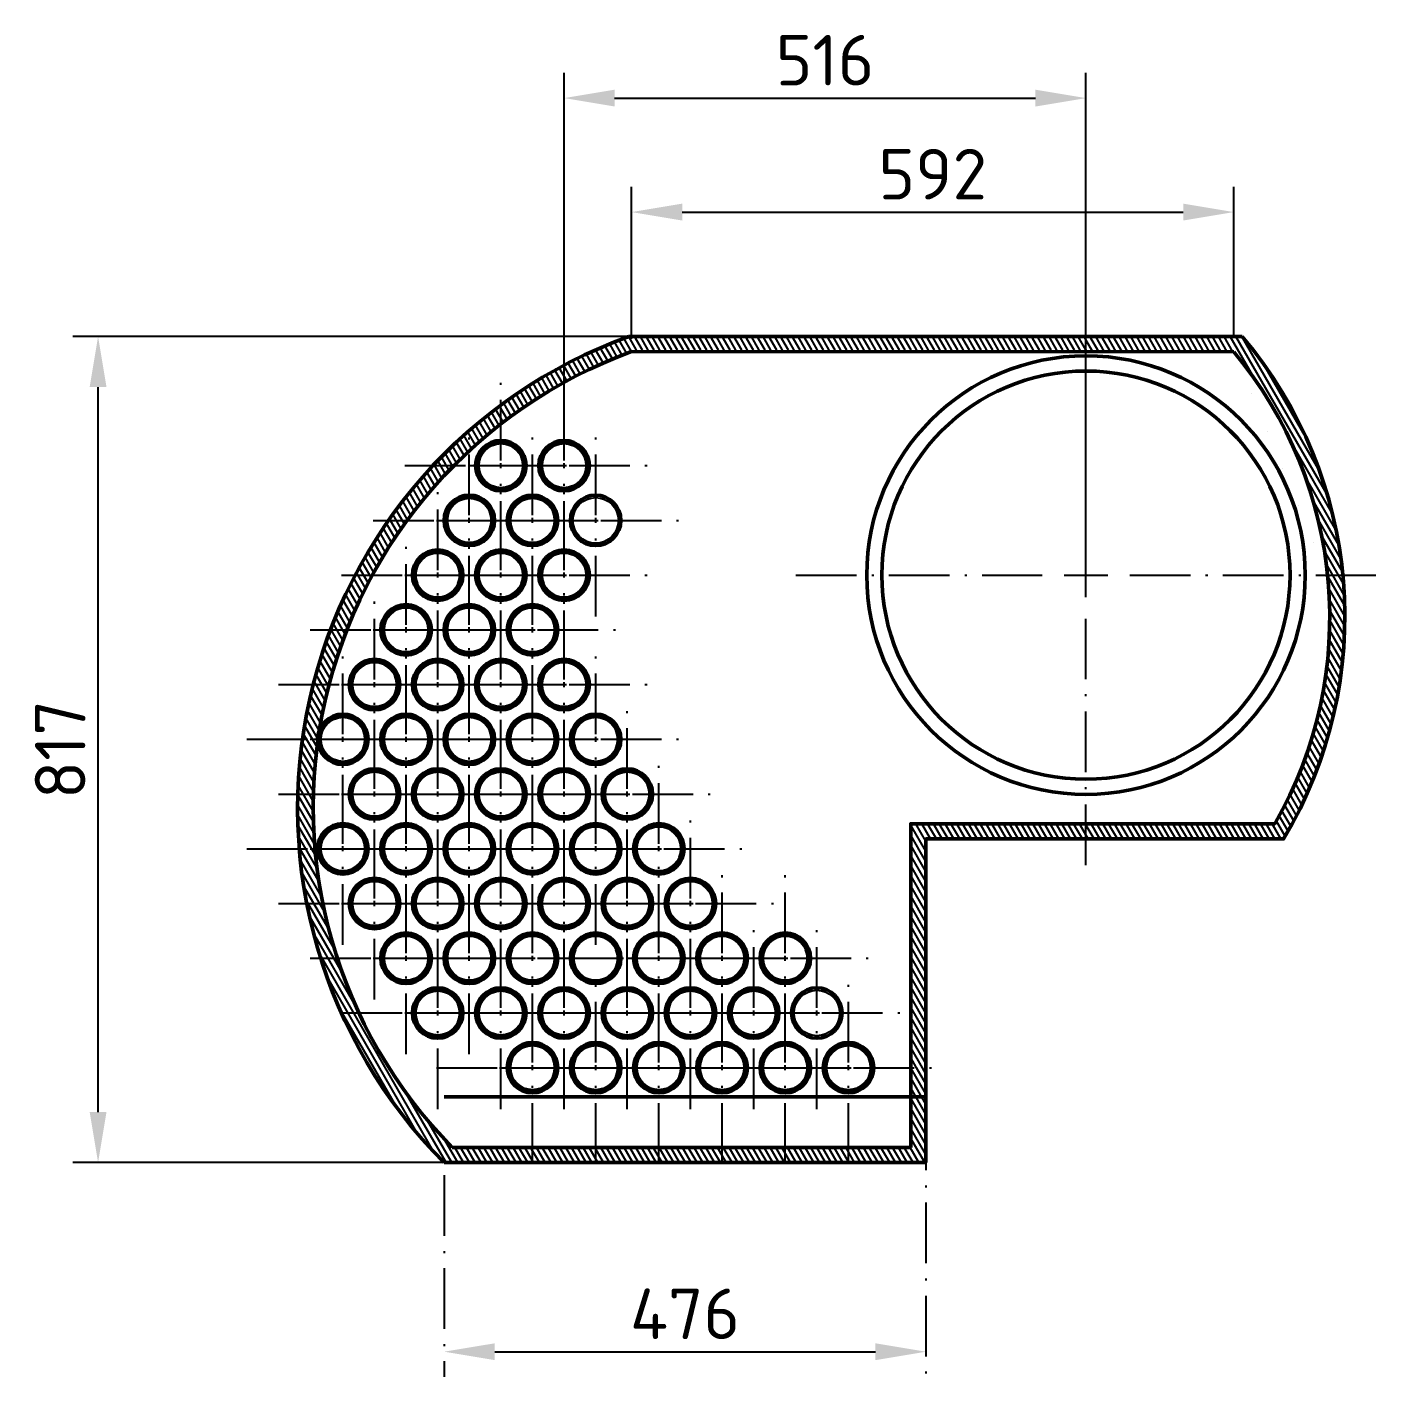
# Paper-space layout 'Layout1' of a CAD drawing. Header units: millimetres. Extents: x 198 to 1020, y 107 to 694.
# Drawn here: x 339.1 to 405.8, y 409.3 to 476.1 of the extents above; entities that cross this region are included whole.
import ezdxf

# ---------------------------------------------------------------- set-up
doc = ezdxf.new("R2010")
doc.units = ezdxf.units.MM
doc.header["$LTSCALE"] = 0.25
doc.linetypes.add('ACAD_ISO10W100', pattern=[18, 12, -3, 0, -3])
for name, color, linetype, lineweight in [('Center', 200, 'ACAD_ISO10W100', 25), ('Chu cai', 90, 'Continuous', 25), ('Dam', 7, 'Continuous', 50), ('NET 05', 130, 'Continuous', 50), ('NET MANH', 5, 'Continuous', 25), ('NET05', 7, 'Continuous', 50)]:
    doc.layers.add(name, color=color, linetype=linetype, lineweight=lineweight)
doc.styles.add('style2', font='isocpeur.ttf', dxfattribs={"height": 2.5})
doc.dimstyles.new('ISO-25 1 20', dxfattribs={"dimtxt": 2.5, "dimasz": 2.5, "dimexe": 1.25, "dimexo": 0.625, "dimtad": 1, "dimtoh": 1, "dimlfac": 20, "dimtxsty": 'style2', "dimcen": 2.5, "dimadec": 0, "dimazin": 0, "dimtfac": 1, "dimtmove": 0, "dimatfit": 3, "dimfxl": 1, "dimlwd": -1, "dimarcsym": 0})
pattern_1 = [(120, (922.4601, 392.8445), (-0.21650635, -0.125), [])]

# ---------------------------------------------------------------- blocks, each defined once
blk = doc.blocks.new('*U374')
at = {"layer": 'Center', "color": 0, "transparency": 16777216}
for p, q in [((0, 2.168), (0, 14.341)), ((-14.341, 0), (-2.168, 0)), ((2.168, 0), (14.341, 0)), ((0, -14.341), (0, -2.168))]:
    blk.add_line(p, q, dxfattribs=at)
at = {"layer": 'Center', "color": 0, "linetype": 'Continuous', "transparency": 16777216}
for p, q in [((0, -1.084), (0, 1.084)), ((-1.084, 0), (1.084, 0))]:
    blk.add_line(p, q, dxfattribs=at)
blk = doc.blocks.new('*U375')
at = {"layer": 'Center', "color": 0, "linetype": 'ACAD_ISO10W100', "transparency": 16777216}
for p, q in [((0, 0.25), (0, 4.75)), ((-4.75, 0), (-0.25, 0)), ((0.25, 0), (4.75, 0)), ((0, -4.75), (0, -0.25))]:
    blk.add_line(p, q, dxfattribs=at)
at = {"layer": 'Center', "color": 0, "linetype": 'Continuous', "transparency": 16777216}
for p, q in [((-0.125, 0), (0.125, 0)), ((0, -0.125), (0, 0.125))]:
    blk.add_line(p, q, dxfattribs=at)
blk = doc.blocks.new('*D495')
at = {"layer": 'Chu cai', "color": 0, "lineweight": -2}
for p, q in [((365.638, 454.989), (365.638, 473.789)), ((391.444, 449.576), (391.444, 473.789))]:
    blk.add_line(p, q, dxfattribs=at)
at = {"layer": 'Chu cai', "color": 0}
blk.add_line((368.138, 472.539), (388.944, 472.539), dxfattribs=at)
for points in [[(368.138, 472.955), (368.138, 472.122), (365.638, 472.539)], [(388.944, 472.955), (388.944, 472.122), (391.444, 472.539)]]:
    blk.add_solid(points, dxfattribs=at)
at = {"layer": 'Chu cai', "color": 0, "insert": (378.541, 474.414), "char_height": 2.5, "attachment_point": 5, "style": 'style2'}
blk.add_mtext('516', dxfattribs=at)
blk = doc.blocks.new('*D496')
at = {"layer": 'Chu cai', "color": 0, "lineweight": -2}
for p, q in [((368.977, 460.631), (368.977, 468.152)), ((398.755, 460.7), (398.755, 468.152))]:
    blk.add_line(p, q, dxfattribs=at)
at = {"layer": 'Chu cai', "color": 0}
blk.add_line((371.477, 466.902), (396.255, 466.902), dxfattribs=at)
for points in [[(371.477, 467.319), (371.477, 466.486), (368.977, 466.902)], [(396.255, 467.319), (396.255, 466.486), (398.755, 466.902)]]:
    blk.add_solid(points, dxfattribs=at)
at = {"layer": 'Chu cai', "color": 0, "insert": (383.866, 468.777), "char_height": 2.5, "attachment_point": 5, "style": 'style2'}
blk.add_mtext('592', dxfattribs=at)
blk = doc.blocks.new('*U414')
at = {"layer": 'Center', "color": 0, "linetype": 'ACAD_ISO10W100', "transparency": 16777216}
for p, q in [((0, 0.25), (0, 4.75)), ((-4.75, 0), (-0.25, 0)), ((0.25, 0), (4.75, 0)), ((0, -4.75), (0, -0.25))]:
    blk.add_line(p, q, dxfattribs=at)
at = {"layer": 'Center', "color": 0, "linetype": 'Continuous', "transparency": 16777216}
for p, q in [((-0.125, 0), (0.125, 0)), ((0, -0.125), (0, 0.125))]:
    blk.add_line(p, q, dxfattribs=at)
blk = doc.blocks.new('*U398')
at = {"layer": 'Center', "color": 0, "linetype": 'ACAD_ISO10W100', "transparency": 16777216}
for p, q in [((0, 0.25), (0, 4.75)), ((-4.75, 0), (-0.25, 0)), ((0.25, 0), (4.75, 0)), ((0, -4.75), (0, -0.25))]:
    blk.add_line(p, q, dxfattribs=at)
at = {"layer": 'Center', "color": 0, "linetype": 'Continuous', "transparency": 16777216}
for p, q in [((-0.125, 0), (0.125, 0)), ((0, -0.125), (0, 0.125))]:
    blk.add_line(p, q, dxfattribs=at)
blk = doc.blocks.new('*U399')
at = {"layer": 'Center', "color": 0, "linetype": 'ACAD_ISO10W100', "transparency": 16777216}
for p, q in [((0, 0.25), (0, 4.75)), ((-4.75, 0), (-0.25, 0)), ((0.25, 0), (4.75, 0)), ((0, -4.75), (0, -0.25))]:
    blk.add_line(p, q, dxfattribs=at)
at = {"layer": 'Center', "color": 0, "linetype": 'Continuous', "transparency": 16777216}
for p, q in [((-0.125, 0), (0.125, 0)), ((0, -0.125), (0, 0.125))]:
    blk.add_line(p, q, dxfattribs=at)
blk = doc.blocks.new('*U400')
at = {"layer": 'Center', "color": 0, "linetype": 'ACAD_ISO10W100', "transparency": 16777216}
for p, q in [((0, 0.25), (0, 4.75)), ((-4.75, 0), (-0.25, 0)), ((0.25, 0), (4.75, 0)), ((0, -4.75), (0, -0.25))]:
    blk.add_line(p, q, dxfattribs=at)
at = {"layer": 'Center', "color": 0, "linetype": 'Continuous', "transparency": 16777216}
for p, q in [((-0.125, 0), (0.125, 0)), ((0, -0.125), (0, 0.125))]:
    blk.add_line(p, q, dxfattribs=at)
blk = doc.blocks.new('*U401')
at = {"layer": 'Center', "color": 0, "linetype": 'ACAD_ISO10W100', "transparency": 16777216}
for p, q in [((0, 0.25), (0, 4.75)), ((-4.75, 0), (-0.25, 0)), ((0.25, 0), (4.75, 0)), ((0, -4.75), (0, -0.25))]:
    blk.add_line(p, q, dxfattribs=at)
at = {"layer": 'Center', "color": 0, "linetype": 'Continuous', "transparency": 16777216}
for p, q in [((-0.125, 0), (0.125, 0)), ((0, -0.125), (0, 0.125))]:
    blk.add_line(p, q, dxfattribs=at)
blk = doc.blocks.new('*U402')
at = {"layer": 'Center', "color": 0, "linetype": 'ACAD_ISO10W100', "transparency": 16777216}
for p, q in [((0, 0.25), (0, 4.75)), ((-4.75, 0), (-0.25, 0)), ((0.25, 0), (4.75, 0)), ((0, -4.75), (0, -0.25))]:
    blk.add_line(p, q, dxfattribs=at)
at = {"layer": 'Center', "color": 0, "linetype": 'Continuous', "transparency": 16777216}
for p, q in [((-0.125, 0), (0.125, 0)), ((0, -0.125), (0, 0.125))]:
    blk.add_line(p, q, dxfattribs=at)
blk = doc.blocks.new('*U403')
at = {"layer": 'Center', "color": 0, "linetype": 'ACAD_ISO10W100', "transparency": 16777216}
for p, q in [((0, 0.25), (0, 4.75)), ((-4.75, 0), (-0.25, 0)), ((0.25, 0), (4.75, 0)), ((0, -4.75), (0, -0.25))]:
    blk.add_line(p, q, dxfattribs=at)
at = {"layer": 'Center', "color": 0, "linetype": 'Continuous', "transparency": 16777216}
for p, q in [((-0.125, 0), (0.125, 0)), ((0, -0.125), (0, 0.125))]:
    blk.add_line(p, q, dxfattribs=at)
blk = doc.blocks.new('*U404')
at = {"layer": 'Center', "color": 0, "linetype": 'ACAD_ISO10W100', "transparency": 16777216}
for p, q in [((0, 0.25), (0, 4.75)), ((-4.75, 0), (-0.25, 0)), ((0.25, 0), (4.75, 0)), ((0, -4.75), (0, -0.25))]:
    blk.add_line(p, q, dxfattribs=at)
at = {"layer": 'Center', "color": 0, "linetype": 'Continuous', "transparency": 16777216}
for p, q in [((-0.125, 0), (0.125, 0)), ((0, -0.125), (0, 0.125))]:
    blk.add_line(p, q, dxfattribs=at)
blk = doc.blocks.new('*U405')
at = {"layer": 'Center', "color": 0, "linetype": 'ACAD_ISO10W100', "transparency": 16777216}
for p, q in [((0, 0.25), (0, 4.75)), ((-4.75, 0), (-0.25, 0)), ((0.25, 0), (4.75, 0)), ((0, -4.75), (0, -0.25))]:
    blk.add_line(p, q, dxfattribs=at)
at = {"layer": 'Center', "color": 0, "linetype": 'Continuous', "transparency": 16777216}
for p, q in [((-0.125, 0), (0.125, 0)), ((0, -0.125), (0, 0.125))]:
    blk.add_line(p, q, dxfattribs=at)
blk = doc.blocks.new('*U415')
at = {"layer": 'Center', "color": 0, "linetype": 'ACAD_ISO10W100', "transparency": 16777216}
for p, q in [((0, 0.25), (0, 4.75)), ((-4.75, 0), (-0.25, 0)), ((0.25, 0), (4.75, 0)), ((0, -4.75), (0, -0.25))]:
    blk.add_line(p, q, dxfattribs=at)
at = {"layer": 'Center', "color": 0, "linetype": 'Continuous', "transparency": 16777216}
for p, q in [((-0.125, 0), (0.125, 0)), ((0, -0.125), (0, 0.125))]:
    blk.add_line(p, q, dxfattribs=at)
blk = doc.blocks.new('*U416')
at = {"layer": 'Center', "color": 0, "linetype": 'ACAD_ISO10W100', "transparency": 16777216}
for p, q in [((0, 0.25), (0, 4.75)), ((-4.75, 0), (-0.25, 0)), ((0.25, 0), (4.75, 0)), ((0, -4.75), (0, -0.25))]:
    blk.add_line(p, q, dxfattribs=at)
at = {"layer": 'Center', "color": 0, "linetype": 'Continuous', "transparency": 16777216}
for p, q in [((-0.125, 0), (0.125, 0)), ((0, -0.125), (0, 0.125))]:
    blk.add_line(p, q, dxfattribs=at)
blk = doc.blocks.new('*U417')
at = {"layer": 'Center', "color": 0, "linetype": 'ACAD_ISO10W100', "transparency": 16777216}
for p, q in [((0, 0.25), (0, 4.75)), ((-4.75, 0), (-0.25, 0)), ((0.25, 0), (4.75, 0)), ((0, -4.75), (0, -0.25))]:
    blk.add_line(p, q, dxfattribs=at)
at = {"layer": 'Center', "color": 0, "linetype": 'Continuous', "transparency": 16777216}
for p, q in [((-0.125, 0), (0.125, 0)), ((0, -0.125), (0, 0.125))]:
    blk.add_line(p, q, dxfattribs=at)
blk = doc.blocks.new('*U418')
at = {"layer": 'Center', "color": 0, "linetype": 'ACAD_ISO10W100', "transparency": 16777216}
for p, q in [((0, 0.25), (0, 4.75)), ((-4.75, 0), (-0.25, 0)), ((0.25, 0), (4.75, 0)), ((0, -4.75), (0, -0.25))]:
    blk.add_line(p, q, dxfattribs=at)
at = {"layer": 'Center', "color": 0, "linetype": 'Continuous', "transparency": 16777216}
for p, q in [((-0.125, 0), (0.125, 0)), ((0, -0.125), (0, 0.125))]:
    blk.add_line(p, q, dxfattribs=at)
blk = doc.blocks.new('*U419')
at = {"layer": 'Center', "color": 0, "linetype": 'ACAD_ISO10W100', "transparency": 16777216}
for p, q in [((0, 0.25), (0, 4.75)), ((-4.75, 0), (-0.25, 0)), ((0.25, 0), (4.75, 0)), ((0, -4.75), (0, -0.25))]:
    blk.add_line(p, q, dxfattribs=at)
at = {"layer": 'Center', "color": 0, "linetype": 'Continuous', "transparency": 16777216}
for p, q in [((-0.125, 0), (0.125, 0)), ((0, -0.125), (0, 0.125))]:
    blk.add_line(p, q, dxfattribs=at)
blk = doc.blocks.new('*U420')
at = {"layer": 'Center', "color": 0, "linetype": 'ACAD_ISO10W100', "transparency": 16777216}
for p, q in [((0, 0.25), (0, 4.75)), ((-4.75, 0), (-0.25, 0)), ((0.25, 0), (4.75, 0)), ((0, -4.75), (0, -0.25))]:
    blk.add_line(p, q, dxfattribs=at)
at = {"layer": 'Center', "color": 0, "linetype": 'Continuous', "transparency": 16777216}
for p, q in [((-0.125, 0), (0.125, 0)), ((0, -0.125), (0, 0.125))]:
    blk.add_line(p, q, dxfattribs=at)
blk = doc.blocks.new('*U421')
at = {"layer": 'Center', "color": 0, "linetype": 'ACAD_ISO10W100', "transparency": 16777216}
for p, q in [((0, 0.25), (0, 4.75)), ((-4.75, 0), (-0.25, 0)), ((0.25, 0), (4.75, 0)), ((0, -4.75), (0, -0.25))]:
    blk.add_line(p, q, dxfattribs=at)
at = {"layer": 'Center', "color": 0, "linetype": 'Continuous', "transparency": 16777216}
for p, q in [((-0.125, 0), (0.125, 0)), ((0, -0.125), (0, 0.125))]:
    blk.add_line(p, q, dxfattribs=at)
blk = doc.blocks.new('*U422')
at = {"layer": 'Center', "color": 0, "linetype": 'ACAD_ISO10W100', "transparency": 16777216}
for p, q in [((0, 0.25), (0, 4.75)), ((-4.75, 0), (-0.25, 0)), ((0.25, 0), (4.75, 0)), ((0, -4.75), (0, -0.25))]:
    blk.add_line(p, q, dxfattribs=at)
at = {"layer": 'Center', "color": 0, "linetype": 'Continuous', "transparency": 16777216}
for p, q in [((-0.125, 0), (0.125, 0)), ((0, -0.125), (0, 0.125))]:
    blk.add_line(p, q, dxfattribs=at)
blk = doc.blocks.new('*U376')
at = {"layer": 'Center', "color": 0, "linetype": 'ACAD_ISO10W100', "transparency": 16777216}
for p, q in [((0, 0.25), (0, 4.75)), ((-4.75, 0), (-0.25, 0)), ((0.25, 0), (4.75, 0)), ((0, -4.75), (0, -0.25))]:
    blk.add_line(p, q, dxfattribs=at)
at = {"layer": 'Center', "color": 0, "linetype": 'Continuous', "transparency": 16777216}
for p, q in [((-0.125, 0), (0.125, 0)), ((0, -0.125), (0, 0.125))]:
    blk.add_line(p, q, dxfattribs=at)
blk = doc.blocks.new('*U377')
at = {"layer": 'Center', "color": 0, "linetype": 'ACAD_ISO10W100', "transparency": 16777216}
for p, q in [((0, 0.25), (0, 4.75)), ((-4.75, 0), (-0.25, 0)), ((0.25, 0), (4.75, 0)), ((0, -4.75), (0, -0.25))]:
    blk.add_line(p, q, dxfattribs=at)
at = {"layer": 'Center', "color": 0, "linetype": 'Continuous', "transparency": 16777216}
for p, q in [((-0.125, 0), (0.125, 0)), ((0, -0.125), (0, 0.125))]:
    blk.add_line(p, q, dxfattribs=at)
blk = doc.blocks.new('*U378')
at = {"layer": 'Center', "color": 0, "linetype": 'ACAD_ISO10W100', "transparency": 16777216}
for p, q in [((0, 0.25), (0, 4.75)), ((-4.75, 0), (-0.25, 0)), ((0.25, 0), (4.75, 0)), ((0, -4.75), (0, -0.25))]:
    blk.add_line(p, q, dxfattribs=at)
at = {"layer": 'Center', "color": 0, "linetype": 'Continuous', "transparency": 16777216}
for p, q in [((-0.125, 0), (0.125, 0)), ((0, -0.125), (0, 0.125))]:
    blk.add_line(p, q, dxfattribs=at)
blk = doc.blocks.new('*U393')
at = {"layer": 'Center', "color": 0, "linetype": 'ACAD_ISO10W100', "transparency": 16777216}
for p, q in [((0, 0.25), (0, 4.75)), ((-4.75, 0), (-0.25, 0)), ((0.25, 0), (4.75, 0)), ((0, -4.75), (0, -0.25))]:
    blk.add_line(p, q, dxfattribs=at)
at = {"layer": 'Center', "color": 0, "linetype": 'Continuous', "transparency": 16777216}
for p, q in [((-0.125, 0), (0.125, 0)), ((0, -0.125), (0, 0.125))]:
    blk.add_line(p, q, dxfattribs=at)
blk = doc.blocks.new('*U394')
at = {"layer": 'Center', "color": 0, "linetype": 'ACAD_ISO10W100', "transparency": 16777216}
for p, q in [((0, 0.25), (0, 4.75)), ((-4.75, 0), (-0.25, 0)), ((0.25, 0), (4.75, 0)), ((0, -4.75), (0, -0.25))]:
    blk.add_line(p, q, dxfattribs=at)
at = {"layer": 'Center', "color": 0, "linetype": 'Continuous', "transparency": 16777216}
for p, q in [((-0.125, 0), (0.125, 0)), ((0, -0.125), (0, 0.125))]:
    blk.add_line(p, q, dxfattribs=at)
blk = doc.blocks.new('*U395')
at = {"layer": 'Center', "color": 0, "linetype": 'ACAD_ISO10W100', "transparency": 16777216}
for p, q in [((0, 0.25), (0, 4.75)), ((-4.75, 0), (-0.25, 0)), ((0.25, 0), (4.75, 0)), ((0, -4.75), (0, -0.25))]:
    blk.add_line(p, q, dxfattribs=at)
at = {"layer": 'Center', "color": 0, "linetype": 'Continuous', "transparency": 16777216}
for p, q in [((-0.125, 0), (0.125, 0)), ((0, -0.125), (0, 0.125))]:
    blk.add_line(p, q, dxfattribs=at)
blk = doc.blocks.new('*U396')
at = {"layer": 'Center', "color": 0, "linetype": 'ACAD_ISO10W100', "transparency": 16777216}
for p, q in [((0, 0.25), (0, 4.75)), ((-4.75, 0), (-0.25, 0)), ((0.25, 0), (4.75, 0)), ((0, -4.75), (0, -0.25))]:
    blk.add_line(p, q, dxfattribs=at)
at = {"layer": 'Center', "color": 0, "linetype": 'Continuous', "transparency": 16777216}
for p, q in [((-0.125, 0), (0.125, 0)), ((0, -0.125), (0, 0.125))]:
    blk.add_line(p, q, dxfattribs=at)
blk = doc.blocks.new('*U397')
at = {"layer": 'Center', "color": 0, "linetype": 'ACAD_ISO10W100', "transparency": 16777216}
for p, q in [((0, 0.25), (0, 4.75)), ((-4.75, 0), (-0.25, 0)), ((0.25, 0), (4.75, 0)), ((0, -4.75), (0, -0.25))]:
    blk.add_line(p, q, dxfattribs=at)
at = {"layer": 'Center', "color": 0, "linetype": 'Continuous', "transparency": 16777216}
for p, q in [((-0.125, 0), (0.125, 0)), ((0, -0.125), (0, 0.125))]:
    blk.add_line(p, q, dxfattribs=at)
blk = doc.blocks.new('*U431')
at = {"layer": 'Center', "color": 0, "linetype": 'ACAD_ISO10W100', "transparency": 16777216}
for p, q in [((0, 0.25), (0, 4.75)), ((-4.75, 0), (-0.25, 0)), ((0.25, 0), (4.75, 0)), ((0, -4.75), (0, -0.25))]:
    blk.add_line(p, q, dxfattribs=at)
at = {"layer": 'Center', "color": 0, "linetype": 'Continuous', "transparency": 16777216}
for p, q in [((-0.125, 0), (0.125, 0)), ((0, -0.125), (0, 0.125))]:
    blk.add_line(p, q, dxfattribs=at)
blk = doc.blocks.new('*U432')
at = {"layer": 'Center', "color": 0, "linetype": 'ACAD_ISO10W100', "transparency": 16777216}
for p, q in [((0, 0.25), (0, 4.75)), ((-4.75, 0), (-0.25, 0)), ((0.25, 0), (4.75, 0)), ((0, -4.75), (0, -0.25))]:
    blk.add_line(p, q, dxfattribs=at)
at = {"layer": 'Center', "color": 0, "linetype": 'Continuous', "transparency": 16777216}
for p, q in [((-0.125, 0), (0.125, 0)), ((0, -0.125), (0, 0.125))]:
    blk.add_line(p, q, dxfattribs=at)
blk = doc.blocks.new('*U433')
at = {"layer": 'Center', "color": 0, "linetype": 'ACAD_ISO10W100', "transparency": 16777216}
for p, q in [((0, 0.25), (0, 4.75)), ((-4.75, 0), (-0.25, 0)), ((0.25, 0), (4.75, 0)), ((0, -4.75), (0, -0.25))]:
    blk.add_line(p, q, dxfattribs=at)
at = {"layer": 'Center', "color": 0, "linetype": 'Continuous', "transparency": 16777216}
for p, q in [((-0.125, 0), (0.125, 0)), ((0, -0.125), (0, 0.125))]:
    blk.add_line(p, q, dxfattribs=at)
blk = doc.blocks.new('*U434')
at = {"layer": 'Center', "color": 0, "linetype": 'ACAD_ISO10W100', "transparency": 16777216}
for p, q in [((0, 0.25), (0, 4.75)), ((-4.75, 0), (-0.25, 0)), ((0.25, 0), (4.75, 0)), ((0, -4.75), (0, -0.25))]:
    blk.add_line(p, q, dxfattribs=at)
at = {"layer": 'Center', "color": 0, "linetype": 'Continuous', "transparency": 16777216}
for p, q in [((-0.125, 0), (0.125, 0)), ((0, -0.125), (0, 0.125))]:
    blk.add_line(p, q, dxfattribs=at)
blk = doc.blocks.new('*U435')
at = {"layer": 'Center', "color": 0, "linetype": 'ACAD_ISO10W100', "transparency": 16777216}
for p, q in [((0, 0.25), (0, 4.75)), ((-4.75, 0), (-0.25, 0)), ((0.25, 0), (4.75, 0)), ((0, -4.75), (0, -0.25))]:
    blk.add_line(p, q, dxfattribs=at)
at = {"layer": 'Center', "color": 0, "linetype": 'Continuous', "transparency": 16777216}
for p, q in [((-0.125, 0), (0.125, 0)), ((0, -0.125), (0, 0.125))]:
    blk.add_line(p, q, dxfattribs=at)
blk = doc.blocks.new('*U436')
at = {"layer": 'Center', "color": 0, "linetype": 'ACAD_ISO10W100', "transparency": 16777216}
for p, q in [((0, 0.25), (0, 4.75)), ((-4.75, 0), (-0.25, 0)), ((0.25, 0), (4.75, 0)), ((0, -4.75), (0, -0.25))]:
    blk.add_line(p, q, dxfattribs=at)
at = {"layer": 'Center', "color": 0, "linetype": 'Continuous', "transparency": 16777216}
for p, q in [((-0.125, 0), (0.125, 0)), ((0, -0.125), (0, 0.125))]:
    blk.add_line(p, q, dxfattribs=at)
blk = doc.blocks.new('*U437')
at = {"layer": 'Center', "color": 0, "linetype": 'ACAD_ISO10W100', "transparency": 16777216}
for p, q in [((0, 0.25), (0, 4.75)), ((-4.75, 0), (-0.25, 0)), ((0.25, 0), (4.75, 0)), ((0, -4.75), (0, -0.25))]:
    blk.add_line(p, q, dxfattribs=at)
at = {"layer": 'Center', "color": 0, "linetype": 'Continuous', "transparency": 16777216}
for p, q in [((-0.125, 0), (0.125, 0)), ((0, -0.125), (0, 0.125))]:
    blk.add_line(p, q, dxfattribs=at)
blk = doc.blocks.new('*U438')
at = {"layer": 'Center', "color": 0, "linetype": 'ACAD_ISO10W100', "transparency": 16777216}
for p, q in [((0, 0.25), (0, 4.75)), ((-4.75, 0), (-0.25, 0)), ((0.25, 0), (4.75, 0)), ((0, -4.75), (0, -0.25))]:
    blk.add_line(p, q, dxfattribs=at)
at = {"layer": 'Center', "color": 0, "linetype": 'Continuous', "transparency": 16777216}
for p, q in [((-0.125, 0), (0.125, 0)), ((0, -0.125), (0, 0.125))]:
    blk.add_line(p, q, dxfattribs=at)
blk = doc.blocks.new('*U406')
at = {"layer": 'Center', "color": 0, "linetype": 'ACAD_ISO10W100', "transparency": 16777216}
for p, q in [((0, 0.25), (0, 4.75)), ((-4.75, 0), (-0.25, 0)), ((0.25, 0), (4.75, 0)), ((0, -4.75), (0, -0.25))]:
    blk.add_line(p, q, dxfattribs=at)
at = {"layer": 'Center', "color": 0, "linetype": 'Continuous', "transparency": 16777216}
for p, q in [((-0.125, 0), (0.125, 0)), ((0, -0.125), (0, 0.125))]:
    blk.add_line(p, q, dxfattribs=at)
blk = doc.blocks.new('*U407')
at = {"layer": 'Center', "color": 0, "linetype": 'ACAD_ISO10W100', "transparency": 16777216}
for p, q in [((0, 0.25), (0, 4.75)), ((-4.75, 0), (-0.25, 0)), ((0.25, 0), (4.75, 0)), ((0, -4.75), (0, -0.25))]:
    blk.add_line(p, q, dxfattribs=at)
at = {"layer": 'Center', "color": 0, "linetype": 'Continuous', "transparency": 16777216}
for p, q in [((-0.125, 0), (0.125, 0)), ((0, -0.125), (0, 0.125))]:
    blk.add_line(p, q, dxfattribs=at)
blk = doc.blocks.new('*U408')
at = {"layer": 'Center', "color": 0, "linetype": 'ACAD_ISO10W100', "transparency": 16777216}
for p, q in [((0, 0.25), (0, 4.75)), ((-4.75, 0), (-0.25, 0)), ((0.25, 0), (4.75, 0)), ((0, -4.75), (0, -0.25))]:
    blk.add_line(p, q, dxfattribs=at)
at = {"layer": 'Center', "color": 0, "linetype": 'Continuous', "transparency": 16777216}
for p, q in [((-0.125, 0), (0.125, 0)), ((0, -0.125), (0, 0.125))]:
    blk.add_line(p, q, dxfattribs=at)
blk = doc.blocks.new('*U409')
at = {"layer": 'Center', "color": 0, "linetype": 'ACAD_ISO10W100', "transparency": 16777216}
for p, q in [((0, 0.25), (0, 4.75)), ((-4.75, 0), (-0.25, 0)), ((0.25, 0), (4.75, 0)), ((0, -4.75), (0, -0.25))]:
    blk.add_line(p, q, dxfattribs=at)
at = {"layer": 'Center', "color": 0, "linetype": 'Continuous', "transparency": 16777216}
for p, q in [((-0.125, 0), (0.125, 0)), ((0, -0.125), (0, 0.125))]:
    blk.add_line(p, q, dxfattribs=at)
blk = doc.blocks.new('*U410')
at = {"layer": 'Center', "color": 0, "linetype": 'ACAD_ISO10W100', "transparency": 16777216}
for p, q in [((0, 0.25), (0, 4.75)), ((-4.75, 0), (-0.25, 0)), ((0.25, 0), (4.75, 0)), ((0, -4.75), (0, -0.25))]:
    blk.add_line(p, q, dxfattribs=at)
at = {"layer": 'Center', "color": 0, "linetype": 'Continuous', "transparency": 16777216}
for p, q in [((-0.125, 0), (0.125, 0)), ((0, -0.125), (0, 0.125))]:
    blk.add_line(p, q, dxfattribs=at)
blk = doc.blocks.new('*U411')
at = {"layer": 'Center', "color": 0, "linetype": 'ACAD_ISO10W100', "transparency": 16777216}
for p, q in [((0, 0.25), (0, 4.75)), ((-4.75, 0), (-0.25, 0)), ((0.25, 0), (4.75, 0)), ((0, -4.75), (0, -0.25))]:
    blk.add_line(p, q, dxfattribs=at)
at = {"layer": 'Center', "color": 0, "linetype": 'Continuous', "transparency": 16777216}
for p, q in [((-0.125, 0), (0.125, 0)), ((0, -0.125), (0, 0.125))]:
    blk.add_line(p, q, dxfattribs=at)
blk = doc.blocks.new('*U412')
at = {"layer": 'Center', "color": 0, "linetype": 'ACAD_ISO10W100', "transparency": 16777216}
for p, q in [((0, 0.25), (0, 4.75)), ((-4.75, 0), (-0.25, 0)), ((0.25, 0), (4.75, 0)), ((0, -4.75), (0, -0.25))]:
    blk.add_line(p, q, dxfattribs=at)
at = {"layer": 'Center', "color": 0, "linetype": 'Continuous', "transparency": 16777216}
for p, q in [((-0.125, 0), (0.125, 0)), ((0, -0.125), (0, 0.125))]:
    blk.add_line(p, q, dxfattribs=at)
blk = doc.blocks.new('*U413')
at = {"layer": 'Center', "color": 0, "linetype": 'ACAD_ISO10W100', "transparency": 16777216}
for p, q in [((0, 0.25), (0, 4.75)), ((-4.75, 0), (-0.25, 0)), ((0.25, 0), (4.75, 0)), ((0, -4.75), (0, -0.25))]:
    blk.add_line(p, q, dxfattribs=at)
at = {"layer": 'Center', "color": 0, "linetype": 'Continuous', "transparency": 16777216}
for p, q in [((-0.125, 0), (0.125, 0)), ((0, -0.125), (0, 0.125))]:
    blk.add_line(p, q, dxfattribs=at)
blk = doc.blocks.new('*U423')
at = {"layer": 'Center', "color": 0, "linetype": 'ACAD_ISO10W100', "transparency": 16777216}
for p, q in [((0, 0.25), (0, 4.75)), ((-4.75, 0), (-0.25, 0)), ((0.25, 0), (4.75, 0)), ((0, -4.75), (0, -0.25))]:
    blk.add_line(p, q, dxfattribs=at)
at = {"layer": 'Center', "color": 0, "linetype": 'Continuous', "transparency": 16777216}
for p, q in [((-0.125, 0), (0.125, 0)), ((0, -0.125), (0, 0.125))]:
    blk.add_line(p, q, dxfattribs=at)
blk = doc.blocks.new('*U424')
at = {"layer": 'Center', "color": 0, "linetype": 'ACAD_ISO10W100', "transparency": 16777216}
for p, q in [((0, 0.25), (0, 4.75)), ((-4.75, 0), (-0.25, 0)), ((0.25, 0), (4.75, 0)), ((0, -4.75), (0, -0.25))]:
    blk.add_line(p, q, dxfattribs=at)
at = {"layer": 'Center', "color": 0, "linetype": 'Continuous', "transparency": 16777216}
for p, q in [((-0.125, 0), (0.125, 0)), ((0, -0.125), (0, 0.125))]:
    blk.add_line(p, q, dxfattribs=at)
blk = doc.blocks.new('*U425')
at = {"layer": 'Center', "color": 0, "linetype": 'ACAD_ISO10W100', "transparency": 16777216}
for p, q in [((0, 0.25), (0, 4.75)), ((-4.75, 0), (-0.25, 0)), ((0.25, 0), (4.75, 0)), ((0, -4.75), (0, -0.25))]:
    blk.add_line(p, q, dxfattribs=at)
at = {"layer": 'Center', "color": 0, "linetype": 'Continuous', "transparency": 16777216}
for p, q in [((-0.125, 0), (0.125, 0)), ((0, -0.125), (0, 0.125))]:
    blk.add_line(p, q, dxfattribs=at)
blk = doc.blocks.new('*U426')
at = {"layer": 'Center', "color": 0, "linetype": 'ACAD_ISO10W100', "transparency": 16777216}
for p, q in [((0, 0.25), (0, 4.75)), ((-4.75, 0), (-0.25, 0)), ((0.25, 0), (4.75, 0)), ((0, -4.75), (0, -0.25))]:
    blk.add_line(p, q, dxfattribs=at)
at = {"layer": 'Center', "color": 0, "linetype": 'Continuous', "transparency": 16777216}
for p, q in [((-0.125, 0), (0.125, 0)), ((0, -0.125), (0, 0.125))]:
    blk.add_line(p, q, dxfattribs=at)
blk = doc.blocks.new('*U427')
at = {"layer": 'Center', "color": 0, "linetype": 'ACAD_ISO10W100', "transparency": 16777216}
for p, q in [((0, 0.25), (0, 4.75)), ((-4.75, 0), (-0.25, 0)), ((0.25, 0), (4.75, 0)), ((0, -4.75), (0, -0.25))]:
    blk.add_line(p, q, dxfattribs=at)
at = {"layer": 'Center', "color": 0, "linetype": 'Continuous', "transparency": 16777216}
for p, q in [((-0.125, 0), (0.125, 0)), ((0, -0.125), (0, 0.125))]:
    blk.add_line(p, q, dxfattribs=at)
blk = doc.blocks.new('*U428')
at = {"layer": 'Center', "color": 0, "linetype": 'ACAD_ISO10W100', "transparency": 16777216}
for p, q in [((0, 0.25), (0, 4.75)), ((-4.75, 0), (-0.25, 0)), ((0.25, 0), (4.75, 0)), ((0, -4.75), (0, -0.25))]:
    blk.add_line(p, q, dxfattribs=at)
at = {"layer": 'Center', "color": 0, "linetype": 'Continuous', "transparency": 16777216}
for p, q in [((-0.125, 0), (0.125, 0)), ((0, -0.125), (0, 0.125))]:
    blk.add_line(p, q, dxfattribs=at)
blk = doc.blocks.new('*U429')
at = {"layer": 'Center', "color": 0, "linetype": 'ACAD_ISO10W100', "transparency": 16777216}
for p, q in [((0, 0.25), (0, 4.75)), ((-4.75, 0), (-0.25, 0)), ((0.25, 0), (4.75, 0)), ((0, -4.75), (0, -0.25))]:
    blk.add_line(p, q, dxfattribs=at)
at = {"layer": 'Center', "color": 0, "linetype": 'Continuous', "transparency": 16777216}
for p, q in [((-0.125, 0), (0.125, 0)), ((0, -0.125), (0, 0.125))]:
    blk.add_line(p, q, dxfattribs=at)
blk = doc.blocks.new('*U430')
at = {"layer": 'Center', "color": 0, "linetype": 'ACAD_ISO10W100', "transparency": 16777216}
for p, q in [((0, 0.25), (0, 4.75)), ((-4.75, 0), (-0.25, 0)), ((0.25, 0), (4.75, 0)), ((0, -4.75), (0, -0.25))]:
    blk.add_line(p, q, dxfattribs=at)
at = {"layer": 'Center', "color": 0, "linetype": 'Continuous', "transparency": 16777216}
for p, q in [((-0.125, 0), (0.125, 0)), ((0, -0.125), (0, 0.125))]:
    blk.add_line(p, q, dxfattribs=at)
blk = doc.blocks.new('*U439')
at = {"layer": 'Center', "color": 0, "linetype": 'ACAD_ISO10W100', "transparency": 16777216}
for p, q in [((0, 0.25), (0, 4.75)), ((-4.75, 0), (-0.25, 0)), ((0.25, 0), (4.75, 0)), ((0, -4.75), (0, -0.25))]:
    blk.add_line(p, q, dxfattribs=at)
at = {"layer": 'Center', "color": 0, "linetype": 'Continuous', "transparency": 16777216}
for p, q in [((-0.125, 0), (0.125, 0)), ((0, -0.125), (0, 0.125))]:
    blk.add_line(p, q, dxfattribs=at)
blk = doc.blocks.new('*U440')
at = {"layer": 'Center', "color": 0, "linetype": 'ACAD_ISO10W100', "transparency": 16777216}
for p, q in [((0, 0.25), (0, 4.75)), ((-4.75, 0), (-0.25, 0)), ((0.25, 0), (4.75, 0)), ((0, -4.75), (0, -0.25))]:
    blk.add_line(p, q, dxfattribs=at)
at = {"layer": 'Center', "color": 0, "linetype": 'Continuous', "transparency": 16777216}
for p, q in [((-0.125, 0), (0.125, 0)), ((0, -0.125), (0, 0.125))]:
    blk.add_line(p, q, dxfattribs=at)
blk = doc.blocks.new('*U441')
at = {"layer": 'Center', "color": 0, "linetype": 'ACAD_ISO10W100', "transparency": 16777216}
for p, q in [((0, 0.25), (0, 4.75)), ((-4.75, 0), (-0.25, 0)), ((0.25, 0), (4.75, 0)), ((0, -4.75), (0, -0.25))]:
    blk.add_line(p, q, dxfattribs=at)
at = {"layer": 'Center', "color": 0, "linetype": 'Continuous', "transparency": 16777216}
for p, q in [((-0.125, 0), (0.125, 0)), ((0, -0.125), (0, 0.125))]:
    blk.add_line(p, q, dxfattribs=at)
blk = doc.blocks.new('*U442')
at = {"layer": 'Center', "color": 0, "linetype": 'ACAD_ISO10W100', "transparency": 16777216}
for p, q in [((0, 0.25), (0, 4.75)), ((-4.75, 0), (-0.25, 0)), ((0.25, 0), (4.75, 0)), ((0, -4.75), (0, -0.25))]:
    blk.add_line(p, q, dxfattribs=at)
at = {"layer": 'Center', "color": 0, "linetype": 'Continuous', "transparency": 16777216}
for p, q in [((-0.125, 0), (0.125, 0)), ((0, -0.125), (0, 0.125))]:
    blk.add_line(p, q, dxfattribs=at)
blk = doc.blocks.new('*U443')
at = {"layer": 'Center', "color": 0, "linetype": 'ACAD_ISO10W100', "transparency": 16777216}
for p, q in [((0, 0.25), (0, 4.75)), ((-4.75, 0), (-0.25, 0)), ((0.25, 0), (4.75, 0)), ((0, -4.75), (0, -0.25))]:
    blk.add_line(p, q, dxfattribs=at)
at = {"layer": 'Center', "color": 0, "linetype": 'Continuous', "transparency": 16777216}
for p, q in [((-0.125, 0), (0.125, 0)), ((0, -0.125), (0, 0.125))]:
    blk.add_line(p, q, dxfattribs=at)
blk = doc.blocks.new('*U444')
at = {"layer": 'Center', "color": 0, "linetype": 'ACAD_ISO10W100', "transparency": 16777216}
for p, q in [((0, 0.25), (0, 4.75)), ((-4.75, 0), (-0.25, 0)), ((0.25, 0), (4.75, 0)), ((0, -4.75), (0, -0.25))]:
    blk.add_line(p, q, dxfattribs=at)
at = {"layer": 'Center', "color": 0, "linetype": 'Continuous', "transparency": 16777216}
for p, q in [((-0.125, 0), (0.125, 0)), ((0, -0.125), (0, 0.125))]:
    blk.add_line(p, q, dxfattribs=at)
blk = doc.blocks.new('*U445')
at = {"layer": 'Center', "color": 0, "linetype": 'ACAD_ISO10W100', "transparency": 16777216}
for p, q in [((0, 0.25), (0, 4.75)), ((-4.75, 0), (-0.25, 0)), ((0.25, 0), (4.75, 0)), ((0, -4.75), (0, -0.25))]:
    blk.add_line(p, q, dxfattribs=at)
at = {"layer": 'Center', "color": 0, "linetype": 'Continuous', "transparency": 16777216}
for p, q in [((-0.125, 0), (0.125, 0)), ((0, -0.125), (0, 0.125))]:
    blk.add_line(p, q, dxfattribs=at)
blk = doc.blocks.new('*U446')
at = {"layer": 'Center', "color": 0, "linetype": 'ACAD_ISO10W100', "transparency": 16777216}
for p, q in [((0, 0.25), (0, 4.75)), ((-4.75, 0), (-0.25, 0)), ((0.25, 0), (4.75, 0)), ((0, -4.75), (0, -0.25))]:
    blk.add_line(p, q, dxfattribs=at)
at = {"layer": 'Center', "color": 0, "linetype": 'Continuous', "transparency": 16777216}
for p, q in [((-0.125, 0), (0.125, 0)), ((0, -0.125), (0, 0.125))]:
    blk.add_line(p, q, dxfattribs=at)
blk = doc.blocks.new('*U447')
at = {"layer": 'Center', "color": 0, "linetype": 'ACAD_ISO10W100', "transparency": 16777216}
for p, q in [((0, 0.25), (0, 4.75)), ((-4.75, 0), (-0.25, 0)), ((0.25, 0), (4.75, 0)), ((0, -4.75), (0, -0.25))]:
    blk.add_line(p, q, dxfattribs=at)
at = {"layer": 'Center', "color": 0, "linetype": 'Continuous', "transparency": 16777216}
for p, q in [((-0.125, 0), (0.125, 0)), ((0, -0.125), (0, 0.125))]:
    blk.add_line(p, q, dxfattribs=at)
blk = doc.blocks.new('*D498')
at = {"layer": 'Chu cai', "color": 0, "linetype": 'ACAD_ISO10W100', "lineweight": -2}
for p, q in [((383.532, 422.522), (383.532, 409.301)), ((359.708, 419.278), (359.708, 409.301))]:
    blk.add_line(p, q, dxfattribs=at)
at = {"layer": 'Chu cai', "color": 0}
blk.add_line((362.208, 410.551), (381.032, 410.551), dxfattribs=at)
at = {"layer": 'Chu cai', "color": 0, "linetype": 'ACAD_ISO10W100'}
for points in [[(362.208, 410.967), (362.208, 410.134), (359.708, 410.551)], [(381.032, 410.967), (381.032, 410.134), (383.532, 410.551)]]:
    blk.add_solid(points, dxfattribs=at)
at = {"layer": 'Chu cai', "color": 0, "linetype": 'ACAD_ISO10W100', "insert": (371.62, 412.426), "char_height": 2.5, "attachment_point": 5, "style": 'style2'}
blk.add_mtext('476', dxfattribs=at)
blk = doc.blocks.new('*D499')
at = {"layer": 'Chu cai', "color": 0, "lineweight": -2}
for p, q in [((382.907, 460.749), (341.345, 460.749)), ((382.907, 419.903), (341.345, 419.903))]:
    blk.add_line(p, q, dxfattribs=at)
at = {"layer": 'Chu cai', "color": 0}
blk.add_line((342.595, 422.403), (342.595, 458.249), dxfattribs=at)
for points in [[(342.179, 458.249), (343.012, 458.249), (342.595, 460.749)], [(342.179, 422.403), (343.012, 422.403), (342.595, 419.903)]]:
    blk.add_solid(points, dxfattribs=at)
at = {"layer": 'Chu cai', "color": 0, "insert": (340.72, 440.326), "char_height": 2.5, "attachment_point": 5, "rotation": 90, "style": 'style2'}
blk.add_mtext('817', dxfattribs=at)

psp = doc.layouts.get("Layout1")

# ---------------------------------------------------------------- hatches: boundary and pattern name
at = {"layer": 'NET MANH', "linetype": 'ACAD_ISO10W100'}
h = psp.add_hatch(dxfattribs=at)
h.set_pattern_fill('_USER', color=256, scale=0.25, angle=120, pattern_type=0)
h.set_pattern_definition(pattern_1)
h.paths.add_polyline_path([(404.14668, 448.95135), (403.39308, 448.95135, -0.15557989), (400.78245, 436.65318), (391.44403, 436.65318), (391.44403, 435.90318), (401.21318, 435.90318, 0.15992496)])
h.paths.add_polyline_path([(369.16851, 460.07533), (391.44403, 460.07533), (391.44403, 460.74854), (368.83792, 460.74854, 0.07271052), (362.51292, 457.35994), (362.51292, 456.42554, -0.07956332)])
h.paths.add_polyline_path([(356.15859, 448.95135), (355.30545, 448.95135, 0.02995086), (354.08522, 446.24502), (354.89596, 446.24502, -0.03113576)])
h.paths.add_polyline_path([(357.87653, 451.65768), (356.95508, 451.65768, 0.03198036), (355.30545, 448.95135), (356.15859, 448.95135, -0.03342576)])
h.paths.add_polyline_path([(360.18686, 454.36401), (359.15106, 454.36401, 0.03517356), (356.95508, 451.65768), (357.87653, 451.65768, -0.03711429)])
h.paths.add_polyline_path([(362.51292, 456.42554), (362.51292, 457.35994, 0.02022145), (360.95042, 456.10302), (360.95042, 455.10125, -0.02134356)])
h.paths.add_polyline_path([(360.95042, 455.10125), (360.95042, 456.10302, 0.02523955), (359.15106, 454.36401), (360.18686, 454.36401, -0.01105662)])
h.paths.add_polyline_path([(354.89596, 446.24502), (354.08522, 446.24502, 0.02863582), (353.22889, 443.53869), (354.01427, 443.53869, -0.02967304)])
h.paths.add_polyline_path([(354.01427, 443.53869), (353.22889, 443.53869, 0.02782001), (352.6984, 440.83236), (353.45042, 440.83236, -0.09681656), (353.54242, 441.30304, -0.02381264)])
h.paths.add_polyline_path([(353.45546, 440.7202, -0.0224648), (353.45042, 440.83236), (352.6984, 440.83236, 0.0273945), (352.47281, 438.12603), (353.24335, 438.12603, -0.02713065)])
h.paths.add_polyline_path([(353.24335, 438.12603), (352.47281, 438.12603, 0.02730908), (352.54377, 435.4197), (353.32211, 435.4197, -0.02822309)])
h.paths.add_polyline_path([(353.32211, 435.4197), (353.07542, 435.4197), (352.54377, 435.4197, 0.02755417), (352.91388, 432.71337), (353.71042, 432.71337, -0.02850051)])
h.paths.add_polyline_path([(353.71042, 432.71337), (352.91388, 432.71337, 0.02815769), (353.59717, 430.00704), (354.42409, 430.00704, -0.02917715)])
h.paths.add_polyline_path([(354.42409, 430.00704), (353.59717, 430.00704, 0.0291945), (354.62197, 427.30071), (355.49513, 427.30071, -0.03034382)])
h.paths.add_polyline_path([(355.49513, 427.30071), (354.62197, 427.30071, 0.09124471), (359.70835, 419.90318), (364.07542, 419.90318), (364.07542, 420.65318), (360.11065, 420.65318, -0.08490051)])
h.paths.add_polyline_path([(367.20042, 420.65318), (364.07542, 420.65318), (364.07542, 419.90318), (367.20042, 419.90318)])
h.paths.add_polyline_path([(370.32542, 420.65318), (367.20042, 420.65318), (367.20042, 419.90318), (370.32542, 419.90318)])
h.paths.add_polyline_path([(373.45042, 420.65318), (370.32542, 420.65318), (370.32542, 419.90318), (373.45042, 419.90318)])
h.paths.add_polyline_path([(376.57542, 420.65318), (373.45042, 420.65318), (373.45042, 419.90318), (376.57542, 419.90318)])
h.paths.add_polyline_path([(379.70042, 420.65318), (376.57542, 420.65318), (376.57542, 419.90318), (379.70042, 419.90318)])
h.paths.add_polyline_path([(383.53245, 435.90318), (391.44403, 435.90318), (391.44403, 436.65318), (382.78245, 436.65318), (382.78245, 424.59438), (383.53245, 424.59438)])
h = psp.add_hatch(dxfattribs=at)
h.set_pattern_fill('_USER', color=256, scale=0.25, angle=120, pattern_type=0)
h.set_pattern_definition(pattern_1)
edge = h.paths.add_edge_path()
edge.add_line((399.16957, 460.74854), (391.44403, 460.74854))
edge.add_line((391.44403, 460.74854), (391.44403, 459.99945))
edge.add_line((391.44403, 459.99945), (398.75489, 459.99945))
edge.add_arc((383.34354, 447.03185), 20.14122, 5.4687112, 40.0783091, ccw=False)
edge.add_line((403.39308, 448.95135), (404.14668, 448.95135))
edge.add_arc((382.80428, 446.89571), 21.44117, 5.5015778, 40.2470959)
h = psp.add_hatch(dxfattribs=at)
h.set_pattern_fill('_USER', color=256, scale=0.25, angle=120, pattern_type=0)
h.set_pattern_definition(pattern_1)
h.paths.add_polyline_path([(383.53245, 424.59438), (382.78245, 424.59438), (382.78245, 420.65318), (379.70042, 420.65318), (379.70042, 419.90318), (383.53245, 419.90318)])

# ---------------------------------------------------------------- linework, layer by layer
for centre in [(367.20042, 451.65768), (378.13792, 427.30071)]:
    psp.add_circle(centre, 1.125)
at = {"layer": 'Dam'}
for p, q in [((368.83792, 460.74854), (399.16957, 460.74854)), ((368.97666, 460.00594), (398.75489, 459.99854)), ((359.70835, 423.14741), (383.53245, 423.14741))]:
    psp.add_line(p, q, dxfattribs=at)
for points in [[(383.53245, 419.90318), (383.53245, 435.90318), (401.21318, 435.90318, 0.32053483), (399.16957, 460.74854, 0.31726125)], [(382.78245, 420.65318), (382.78245, 436.65318), (400.78245, 436.65318, 0.31294702), (398.75489, 459.99854)]]:
    psp.add_lwpolyline(points, format="xyb", dxfattribs=at)
for radius in [10.84145, 10.09145]:
    psp.add_circle((391.44403, 448.95135), radius, dxfattribs=at)
for centre, radius, start, end in [((377.26481, 437.42202), 24.802, 109.8626542, 224.9385481), ((377.23628, 437.46996), 24.00191, 110.128306, 224.4786778)]:
    psp.add_arc(centre, radius, start, end, dxfattribs=at)
at = {"layer": 'NET 05'}
for p, q in [((360.11065, 420.65318), (382.78245, 420.65318)), ((383.53245, 419.90318), (359.70835, 419.90318))]:
    psp.add_line(p, q, dxfattribs=at)
at = {"layer": 'NET05'}
for centre, radius in [((362.51292, 454.36401), 1.25), ((362.51292, 454.36401), 1.125), ((365.63792, 454.36401), 1.25), ((365.63792, 454.36401), 1.125), ((360.95042, 451.65768), 1.25), ((360.95042, 451.65768), 1.125), ((364.07542, 451.65768), 1.25), ((364.07542, 451.65768), 1.125), ((367.20042, 451.65768), 1.25), ((359.38792, 448.95135), 1.25), ((359.38792, 448.95135), 1.125), ((362.51292, 448.95135), 1.25), ((362.51292, 448.95135), 1.125), ((365.63792, 448.95135), 1.25), ((365.63792, 448.95135), 1.125), ((357.82542, 446.24502), 1.25), ((357.82542, 446.24502), 1.125), ((360.95042, 446.24502), 1.25), ((360.95042, 446.24502), 1.125), ((364.07542, 446.24502), 1.25), ((364.07542, 446.24502), 1.125), ((356.26292, 443.53869), 1.25), ((356.26292, 443.53869), 1.125), ((359.38792, 443.53869), 1.25), ((359.38792, 443.53869), 1.125), ((362.51292, 443.53869), 1.25), ((362.51292, 443.53869), 1.125), ((365.63792, 443.53869), 1.25), ((365.63792, 443.53869), 1.125), ((354.70042, 440.83236), 1.25), ((354.70042, 440.83236), 1.125), ((357.82542, 440.83236), 1.25), ((357.82542, 440.83236), 1.125), ((360.95042, 440.83236), 1.25), ((360.95042, 440.83236), 1.125), ((364.07542, 440.83236), 1.25), ((364.07542, 440.83236), 1.125), ((367.20042, 440.83236), 1.25), ((367.20042, 440.83236), 1.125), ((356.26292, 438.12603), 1.25), ((356.26292, 438.12603), 1.125), ((359.38792, 438.12603), 1.25), ((359.38792, 438.12603), 1.125), ((362.51292, 438.12603), 1.25), ((362.51292, 438.12603), 1.125), ((365.63792, 438.12603), 1.25), ((365.63792, 438.12603), 1.125), ((368.76292, 438.12603), 1.25), ((368.76292, 438.12603), 1.125), ((354.70042, 435.4197), 1.25), ((357.82542, 435.4197), 1.25), ((360.95042, 435.4197), 1.25), ((364.07542, 435.4197), 1.25), ((367.20042, 435.4197), 1.25), ((370.32542, 435.4197), 1.25), ((354.70042, 435.4197), 1.125), ((357.82542, 435.4197), 1.125), ((360.95042, 435.4197), 1.125), ((364.07542, 435.4197), 1.125), ((367.20042, 435.4197), 1.125), ((370.32542, 435.4197), 1.125), ((356.26292, 432.71337), 1.25), ((359.38792, 432.71337), 1.25), ((362.51292, 432.71337), 1.25), ((365.63792, 432.71337), 1.25), ((368.76292, 432.71337), 1.25), ((371.88792, 432.71337), 1.25), ((356.26292, 432.71337), 1.125), ((359.38792, 432.71337), 1.125), ((362.51292, 432.71337), 1.125), ((365.63792, 432.71337), 1.125), ((368.76292, 432.71337), 1.125), ((371.88792, 432.71337), 1.125), ((357.82542, 430.00704), 1.25), ((360.95042, 430.00704), 1.25), ((364.07542, 430.00704), 1.25), ((367.20042, 430.00704), 1.25), ((370.32542, 430.00704), 1.25), ((373.45042, 430.00704), 1.25), ((376.57542, 430.00704), 1.25), ((357.82542, 430.00704), 1.125), ((360.95042, 430.00704), 1.125), ((364.07542, 430.00704), 1.125), ((367.20042, 430.00704), 1.125), ((370.32542, 430.00704), 1.125), ((373.45042, 430.00704), 1.125), ((376.57542, 430.00704), 1.125), ((359.38792, 427.30071), 1.25), ((359.38792, 427.30071), 1.125), ((362.51292, 427.30071), 1.25), ((362.51292, 427.30071), 1.125), ((365.63792, 427.30071), 1.25), ((365.63792, 427.30071), 1.125), ((368.76292, 427.30071), 1.25), ((368.76292, 427.30071), 1.125), ((371.88792, 427.30071), 1.25), ((371.88792, 427.30071), 1.125), ((375.01292, 427.30071), 1.25), ((375.01292, 427.30071), 1.125), ((378.13792, 427.30071), 1.25), ((364.07542, 424.59438), 1.25), ((364.07542, 424.59438), 1.125), ((367.20042, 424.59438), 1.25), ((367.20042, 424.59438), 1.125), ((370.32542, 424.59438), 1.25), ((370.32542, 424.59438), 1.125), ((373.45042, 424.59438), 1.25), ((373.45042, 424.59438), 1.125), ((376.57542, 424.59438), 1.25), ((376.57542, 424.59438), 1.125), ((379.70042, 424.59438), 1.25), ((379.70042, 424.59438), 1.125)]:
    psp.add_circle(centre, radius, dxfattribs=at)

# ---------------------------------------------------------------- block references
at = {"layer": 'Center'}
psp.add_blockref('*U374', (391.44403, 448.95135), dxfattribs=at)
at = {"layer": 'Center', "linetype": 'ACAD_ISO10W100'}
for name, p in [('*U414', (362.51292, 454.36401)), ('*U375', (365.63792, 454.36401)), ('*U399', (360.95042, 451.65768)), ('*U398', (364.07542, 451.65768)), ('*U400', (367.20042, 451.65768)), ('*U445', (359.38792, 448.95135)), ('*U446', (362.51292, 448.95135)), ('*U447', (365.63792, 448.95135)), ('*U442', (357.82542, 446.24502)), ('*U443', (360.95042, 446.24502)), ('*U444', (364.07542, 446.24502)), ('*U441', (356.26292, 443.53869)), ('*U440', (359.38792, 443.53869)), ('*U439', (362.51292, 443.53869)), ('*U430', (365.63792, 443.53869)), ('*U396', (354.70042, 440.83236)), ('*U428', (354.70042, 440.83236)), ('*U427', (357.82542, 440.83236)), ('*U424', (360.95042, 440.83236)), ('*U425', (364.07542, 440.83236)), ('*U426', (364.07542, 440.83236)), ('*U429', (367.20042, 440.83236)), ('*U397', (356.26292, 438.12603)), ('*U412', (359.38792, 438.12603)), ('*U409', (362.51292, 438.12603)), ('*U413', (362.51292, 438.12603)), ('*U410', (365.63792, 438.12603)), ('*U411', (368.76292, 438.12603)), ('*U431', (354.70042, 435.4197)), ('*U432', (357.82542, 435.4197)), ('*U423', (360.95042, 435.4197)), ('*U408', (364.07542, 435.4197)), ('*U407', (367.20042, 435.4197)), ('*U406', (370.32542, 435.4197)), ('*U433', (356.26292, 432.71337)), ('*U434', (359.38792, 432.71337)), ('*U435', (362.51292, 432.71337)), ('*U436', (365.63792, 432.71337)), ('*U437', (368.76292, 432.71337)), ('*U438', (371.88792, 432.71337)), ('*U395', (357.82542, 430.00704)), ('*U394', (360.95042, 430.00704)), ('*U393', (364.07542, 430.00704)), ('*U421', (370.32542, 430.00704)), ('*U422', (373.45042, 430.00704)), ('*U376', (376.57542, 430.00704)), ('*U377', (359.38792, 427.30071)), ('*U378', (362.51292, 427.30071)), ('*U420', (365.63792, 427.30071)), ('*U419', (368.76292, 427.30071)), ('*U418', (371.88792, 427.30071)), ('*U417', (375.01292, 427.30071)), ('*U416', (378.13792, 427.30071)), ('*U405', (364.07542, 424.59438)), ('*U404', (367.20042, 424.59438)), ('*U403', (370.32542, 424.59438)), ('*U402', (373.45042, 424.59438)), ('*U401', (376.57542, 424.59438)), ('*U415', (379.70042, 424.59438))]:
    psp.add_blockref(name, p, dxfattribs=at)

# ---------------------------------------------------------------- dimensions: what is measured, and where the dimension line sits
at = {"layer": 'Chu cai'}
dim = psp.add_linear_dim(base=(391.44403, 472.53869), p1=(365.63792, 454.36401), p2=(391.44403, 448.95135), angle=180, text='516', dimstyle='ISO-25 1 20', dxfattribs=at)
dim.commit()
dim.dimension.update_dxf_attribs({"geometry": '*D495', "text_midpoint": (378.54098, 472.53869), "dimtype": 160})
dim = psp.add_linear_dim(base=(398.75489, 466.90246), p1=(368.97666, 460.00594), p2=(398.75489, 460.07533), text='592', dimstyle='ISO-25 1 20', dxfattribs=at)
dim.commit()
dim.dimension.update_dxf_attribs({"geometry": '*D496', "text_midpoint": (383.86578, 468.77746)})
dim = psp.add_linear_dim(base=(342.59533, 460.74854), p1=(383.53245, 419.90318), p2=(383.53245, 460.74854), angle=90, text='817', dimstyle='ISO-25 1 20', dxfattribs=at)
dim.commit()
dim.dimension.update_dxf_attribs({"geometry": '*D499', "text_midpoint": (340.72033, 440.32586)})
at = {"layer": 'Chu cai', "linetype": 'ACAD_ISO10W100'}
dim = psp.add_linear_dim(base=(383.53245, 410.55054), p1=(359.70835, 419.90318), p2=(383.53245, 423.14741), text='476', dimstyle='ISO-25 1 20', dxfattribs=at)
dim.commit()
dim.dimension.update_dxf_attribs({"geometry": '*D498', "text_midpoint": (371.6204, 412.42554)})

doc.saveas('drawing.dxf')
